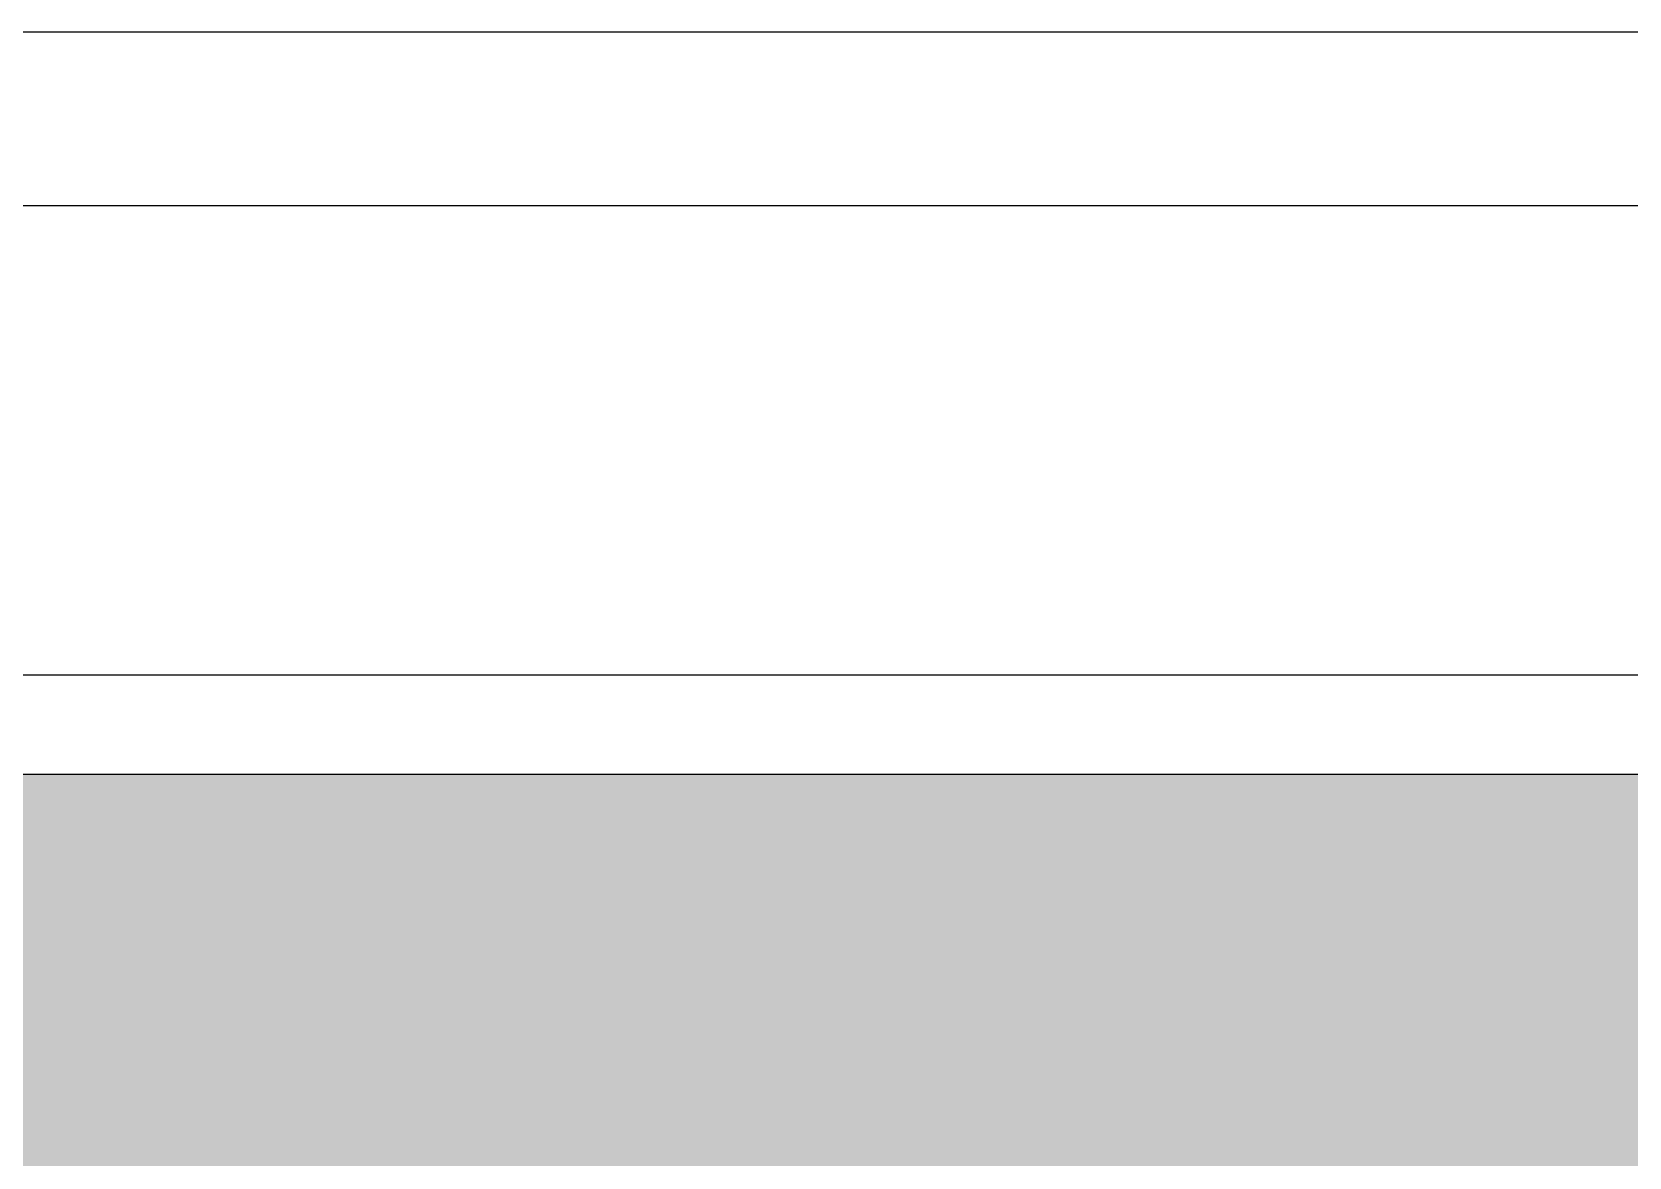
# Model space of a CAD drawing. Header units: millimetres. Extents: x 13402 to 15489, y 85802 to 88728.
# Drawn here: x 14237.18 to 14269.36, y 87219.49 to 87242.15 of the extents above; entities that cross this region are included whole.
import ezdxf

# ---------------------------------------------------------------- set-up
doc = ezdxf.new("R2010")
doc.units = ezdxf.units.MM

# ---------------------------------------------------------------- blocks, each defined once
blk = doc.blocks.new('*U1')
at = {"lineweight": 9}
h = blk.add_hatch(color=250, dxfattribs=at)
h.set_gradient(color1=(217, 227, 231), color2=(224, 232, 235), one_color=1, tint=0.9, name='INVCYLINDER')
edge = h.paths.add_edge_path()
edge.add_line((-28, -74.958), (28, -74.958))
edge.add_arc((28, -72.958), 2, 270, 360)
edge.add_line((30, -72.958), (30, -16.958))
edge.add_arc((28, -16.958), 2, 0, 90)
edge.add_line((28, -14.958), (-28, -14.958))
edge.add_arc((-28, -16.958), 2, 90, 180)
edge.add_line((-30, -16.958), (-30, -72.958))
edge.add_arc((-28, -72.958), 2, 180, 270)
for points in [[(-42.5, 0), (42.5, 0, -0.414214), (49.5, -7), (49.5, -92, -0.414214), (42.5, -99), (-42.5, -99, -0.414214), (-49.5, -92), (-49.5, -7, -0.414214)], [(-28, -74.958), (28, -74.958, 0.414214), (30, -72.958), (30, -16.958, 0.414214), (28, -14.958), (-28, -14.958, 0.414214), (-30, -16.958), (-30, -72.958, 0.414214)]]:
    blk.add_lwpolyline(points, format="xyb", close=True)
at = {"color": 56}
blk.add_lwpolyline([(-46, -95.5), (46, -95.5), (46, -3.5), (-46, -3.5)], close=True, dxfattribs=at)
at = {"color": 252, "true_color": 0x9e9e8a}
blk.add_lwpolyline([(-30, -76.958), (30, -76.958, 0.414214), (32, -74.958), (32, -14.958, 0.414214), (30, -12.958), (-30, -12.958, 0.414214), (-32, -14.958), (-32, -74.958, 0.414214)], format="xyb", close=True, dxfattribs=at)

msp = doc.modelspace()

# ---------------------------------------------------------------- block references
msp.add_blockref('*U1', (14250.734, 87242.148))

doc.saveas('drawing.dxf')
